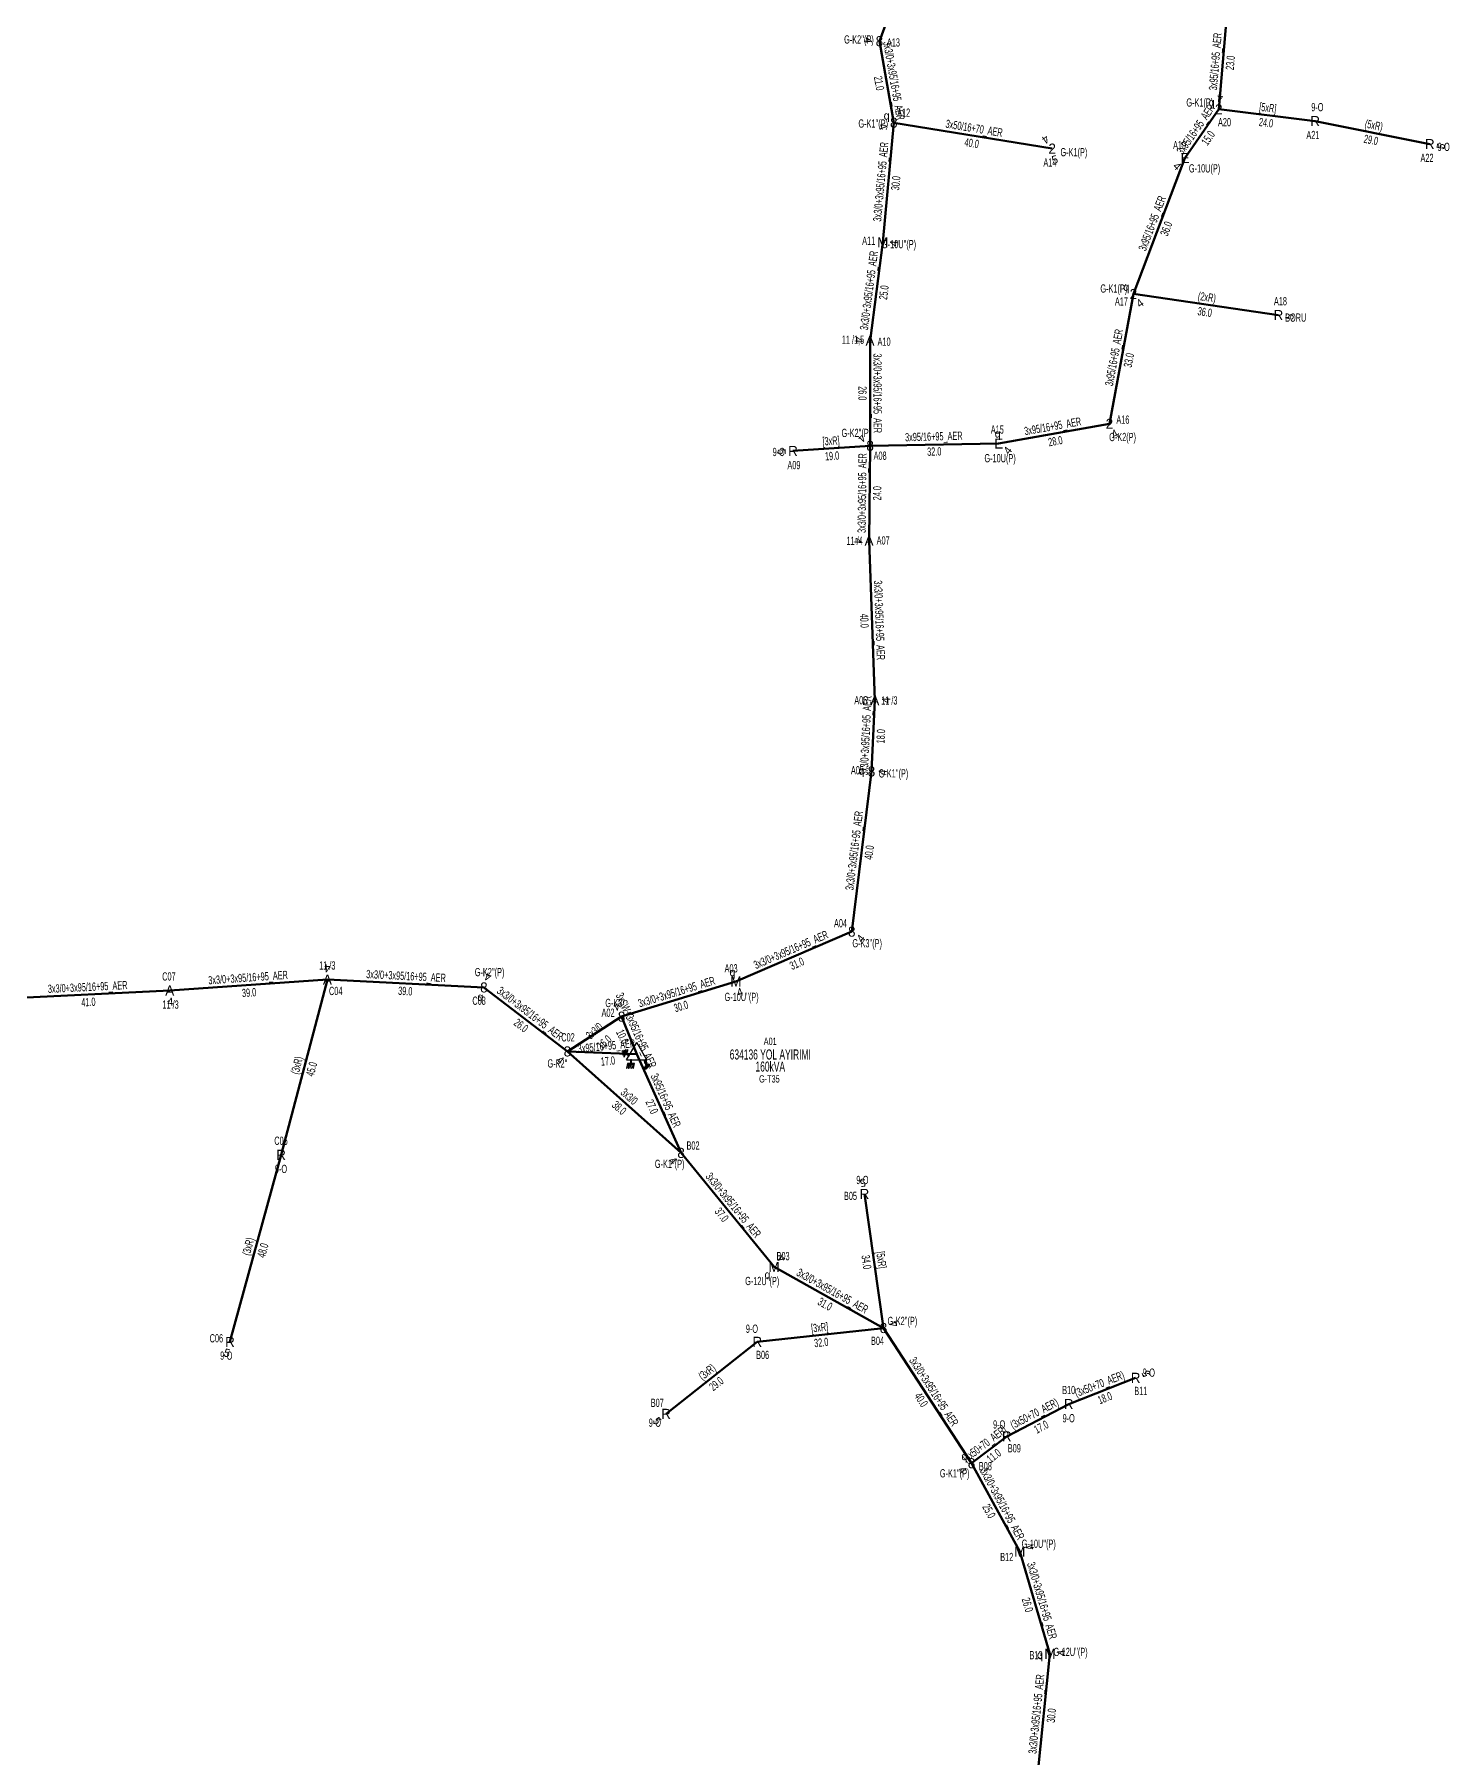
# Model space of a CAD drawing. Header units: millimetres. Extents: x 367507 to 373457, y 4068694 to 4074327.
# Drawn here: x 369169.6 to 369520.7, y 4071104.5 to 4071532.4 of the extents above; entities that cross this region are included whole.
import ezdxf
from ezdxf.enums import TextEntityAlignment as Align

# ---------------------------------------------------------------- set-up
doc = ezdxf.new("R2010")
doc.units = ezdxf.units.MM
for name, color, linetype, lineweight in [('DIREK_AG_MEVCUT', 120, 'Continuous', 25), ('DIREK_AG_YENI', 108, 'Continuous', 25), ('DIREK_OG_MEVCUT', 16, 'Continuous', 25), ('DIREK_OG_YENI', 10, 'Continuous', 25), ('HAT_AG_HAVAI_BYSK', 3, 'Continuous', 50), ('HAT_AG_HAVAI_MEVCUT', 126, 'Continuous', 50), ('HAT_AG_HAVAI_YENI', 3, 'Continuous', 50), ('HAT_OG_HAVAI_YENI', 1, 'Continuous', 70), ('TRAFO_MEVCUT', 5, 'Continuous', 30), ('TRAFO_TADILAT_BYSK', 5, 'Continuous', 30)]:
    doc.layers.add(name, color=color, linetype=linetype, lineweight=lineweight)
doc.styles.add('Direk', font='B_CAD')
doc.styles.get("Standard").update_dxf_attribs({"font": 'Arial'})

# ---------------------------------------------------------------- blocks, each defined once
blk = doc.blocks.new('MEV_DIREK')
h = blk.add_hatch(color=32)
h.paths.add_polyline_path([(-2.14, 0.97), (-2.35, 1.09), (-3.31, -0.55), (-3.09, -0.67), (-2.67, 0.06), (-1.89, -0.39), (-1.79, -0.22), (-2.56, 0.23)])
h.paths.add_polyline_path([(-3.46, -0.17), (-3.33, -0.25), (-2.61, 0.99), (-2.74, 1.06)])
h.paths.add_polyline_path([(-3.54, 0.29), (-3.41, 0.22), (-3.05, 0.82), (-3.18, 0.9)])
h.paths.add_polyline_path([(-3.58, 0.81), (-3.66, 0.68), (-3.53, 0.61), (-3.45, 0.74)])
h.paths.add_polyline_path([(-1.51, -2.34), (-2.26, -2.33), (-2.52, -3.47), (-2.42, -3.47), (-2.21, -2.53), (-1.91, -2.54), (-2.12, -3.47), (-2.02, -3.47), (-1.81, -2.54), (-1.51, -2.54), (-1.72, -3.47), (-1.62, -3.48), (-1.41, -2.54), (-1.11, -2.54), (-1.32, -3.48), (-1.22, -3.48), (-1.01, -2.54), (-0.71, -2.55), (-0.92, -3.48), (-0.82, -3.48), (-0.56, -2.35), (-1.31, -2.34), (-1.31, -1.44), (-1.51, -1.44)])
at = {"layer": 'TRAFO_MEVCUT'}
for points in [[(2.35, -1.57), (2.12, -1.92), (2.08, -1.44), (1.94, -1.44), (2.01, -2.32), (2.25, -1.96), (2.31, -2.67), (2.1, -2.67), (2.39, -2.87), (2.4, -2.86), (2.64, -2.49), (2.45, -2.63)], [(2.35, -1.57), (2.12, -1.92), (2.08, -1.44), (1.94, -1.44), (2.01, -2.32), (2.25, -1.96), (2.31, -2.67), (2.1, -2.67), (2.39, -2.87), (1.98, -3.19), (2.2, -3.79), (2.26, -3.74), (2.08, -3.26), (2.26, -3.13), (2.44, -3.6), (2.49, -3.56), (2.32, -3.08), (2.49, -2.94), (2.67, -3.42), (2.73, -3.38), (2.55, -2.9), (2.73, -2.76), (2.91, -3.24), (2.97, -3.2), (2.79, -2.72), (2.97, -2.58), (3.15, -3.06), (3.21, -3.01), (2.98, -2.42), (2.4, -2.86), (2.64, -2.49), (2.45, -2.63)], [(2.97, -2.58), (3.15, -3.06), (3.21, -3.01), (2.98, -2.42), (2.4, -2.86), (2.64, -2.49), (2.45, -2.63), (2.35, -1.57), (2.12, -1.92), (2.08, -1.44), (1.94, -1.44), (2.01, -2.32), (2.25, -1.96), (2.31, -2.67), (2.1, -2.67), (2.39, -2.87), (1.98, -3.19), (2.2, -3.79), (2.26, -3.74), (2.08, -3.26), (2.26, -3.13), (2.44, -3.6), (2.49, -3.56), (2.32, -3.08), (2.49, -2.94), (2.67, -3.42), (2.73, -3.38), (2.55, -2.9), (2.73, -2.76), (2.91, -3.24), (2.97, -3.2), (2.79, -2.72)]]:
    blk.add_hatch(color=32, dxfattribs=at).paths.add_polyline_path(points)
at = {"layer": 'TRAFO_MEVCUT', "linetype": 'Continuous'}
for p, q in [((-2.5, -1.44), (0, 2.89)), ((2.5, -1.44), (0, 2.89)), ((-2.5, -1.44), (2.5, -1.44))]:
    blk.add_line(p, q, dxfattribs=at)
at = {"layer": 'TRAFO_MEVCUT', "color": 32, "flags": 128}
blk.add_lwpolyline([(1.94, -1.44), (2.08, -1.44), (2.12, -1.92), (2.35, -1.57), (2.45, -2.63), (2.64, -2.49), (2.4, -2.86), (2.98, -2.42), (3.21, -3.01), (3.15, -3.06), (2.97, -2.58), (2.79, -2.72), (2.97, -3.2), (2.91, -3.24), (2.73, -2.76), (2.55, -2.9), (2.73, -3.38), (2.67, -3.42), (2.49, -2.94), (2.32, -3.08), (2.49, -3.56), (2.44, -3.6), (2.26, -3.13), (2.08, -3.26), (2.26, -3.74), (2.2, -3.79), (1.98, -3.19), (2.39, -2.87), (2.1, -2.67), (2.31, -2.67), (2.25, -1.96), (2.01, -2.32), (1.94, -1.44)], dxfattribs=at)
at = {"layer": 'TRAFO_TADILAT_BYSK', "color": 32, "flags": 128}
for points in [[(-3.53, 0.61), (-3.45, 0.74), (-3.58, 0.81), (-3.66, 0.68), (-3.53, 0.61)], [(-3.41, 0.22), (-3.05, 0.82), (-3.18, 0.9), (-3.54, 0.29), (-3.41, 0.22)], [(-3.33, -0.25), (-2.61, 0.99), (-2.74, 1.06), (-3.46, -0.17), (-3.33, -0.25)], [(-1.79, -0.22), (-2.56, 0.23), (-2.14, 0.97), (-2.35, 1.09), (-3.31, -0.55), (-3.09, -0.67), (-2.67, 0.06), (-1.89, -0.39), (-1.79, -0.22)], [(-1.31, -1.44), (-1.51, -1.44), (-1.51, -2.34), (-2.26, -2.33), (-2.52, -3.47), (-2.42, -3.47), (-2.21, -2.53), (-1.91, -2.54), (-2.12, -3.47), (-2.02, -3.47), (-1.81, -2.54), (-1.51, -2.54), (-1.72, -3.47), (-1.62, -3.48), (-1.41, -2.54), (-1.11, -2.54), (-1.32, -3.48), (-1.22, -3.48), (-1.01, -2.54), (-0.71, -2.55), (-0.92, -3.48), (-0.82, -3.48), (-0.56, -2.35), (-1.31, -2.34), (-1.31, -1.44)]]:
    blk.add_lwpolyline(points, dxfattribs=at)

msp = doc.modelspace()

# ---------------------------------------------------------------- linework, layer by layer
at = {"layer": 'HAT_AG_HAVAI_BYSK'}
for p, q in [((369487.54, 4071510.85), (369463.615575, 4071513.773876)), ((369357.89, 4071428.92), (369377.042, 4071430.221)), ((369375.63, 4071244.42), (369380.384, 4071211.117)), ((369349.03, 4071207.69), (369380.384, 4071211.117)), ((369410.98, 4071184.21), (369402.237245, 4071177.539497))]:
    msp.add_line(p, q, dxfattribs=at)
at = {"layer": 'HAT_AG_HAVAI_MEVCUT'}
for p, q in [((369516.01, 4071505.14), (369487.54, 4071510.85)), ((369478.43, 4071462.67), (369442.411, 4071467.909)), ((369242.29, 4071297.65), (369230.77, 4071254.13)), ((369218.1, 4071207.65), (369230.77, 4071254.13)), ((369326.37, 4071189.8), (369349.03, 4071207.69)), ((369426.35, 4071192.23), (369442.97, 4071198.75)), ((369426.35, 4071192.23), (369410.98, 4071184.21))]:
    msp.add_line(p, q, dxfattribs=at)
at = {"layer": 'HAT_AG_HAVAI_YENI'}
for p, q in [((369463.615575, 4071513.773876), (369465.60049, 4071537.181101)), ((369455.23, 4071501.669), (369463.615575, 4071513.773876)), ((369382.917, 4071510.452), (369422.251442, 4071504.016128)), ((369442.411, 4071467.909), (369455.23, 4071501.669)), ((369436.468, 4071435.679), (369442.411, 4071467.909)), ((369408.963, 4071430.769), (369436.468, 4071435.679)), ((369377.042, 4071430.221), (369408.963, 4071430.769)), ((369301.882, 4071279.811), (369319.08, 4071279.12)), ((369330.104, 4071254.604), (369319.08, 4071279.12))]:
    msp.add_line(p, q, dxfattribs=at)
at = {"layer": 'HAT_OG_HAVAI_YENI'}
for p, q in [((369379.344, 4071530.685), (369388.164, 4071554.991)), ((369382.917, 4071510.452), (369379.344, 4071530.685)), ((369380.17, 4071480.75), (369382.917, 4071510.452)), ((369377.02, 4071456.3), (369380.17, 4071480.75)), ((369377.02, 4071456.3), (369377.042, 4071430.221)), ((369376.78, 4071406.66), (369377.042, 4071430.221)), ((369376.78, 4071406.66), (369378.23, 4071367)), ((369378.23, 4071367), (369377.382, 4071349.328)), ((369372.489, 4071309.549), (369377.382, 4071349.328)), ((369343.733, 4071297.165), (369372.489, 4071309.549)), ((369162.56, 4071292.96), (369203.14, 4071294.94)), ((369242.29, 4071297.65), (369203.14, 4071294.94)), ((369242.29, 4071297.65), (369281.159, 4071295.7)), ((369301.882, 4071279.811), (369281.159, 4071295.7)), ((369315.339, 4071288.443), (369343.733, 4071297.165)), ((369301.882, 4071279.811), (369315.339, 4071288.443)), ((369315.339, 4071288.443), (369319.08, 4071279.12)), ((369330.104, 4071254.604), (369301.882, 4071279.811)), ((369330.104, 4071254.604), (369353.180388, 4071226.299436)), ((369380.384, 4071211.117), (369353.180388, 4071226.299436)), ((369380.384, 4071211.117), (369402.237245, 4071177.539497)), ((369402.237245, 4071177.539497), (369414.198186, 4071155.595044)), ((369421.705385, 4071130.206801), (369414.198186, 4071155.595044)), ((369418.646, 4071099.927), (369421.705385, 4071130.206801))]:
    msp.add_line(p, q, dxfattribs=at)

# ---------------------------------------------------------------- block references
at = {"layer": 'TRAFO_MEVCUT', "linetype": 'ByBlock'}
msp.add_blockref('MEV_DIREK', (369319.08, 4071279.12), dxfattribs=at)

# ---------------------------------------------------------------- texts
at = {"layer": 'DIREK_AG_MEVCUT', "linetype": 'ByBlock', "width": 0.53}
for s, p in [('9-O', (369488.097688, 4071514.310753)), ('A21', (369486.983171, 4071507.394578)), ('9-O', (369519.474291, 4071504.445195)), ('A22', (369515.321739, 4071501.708339)), ('A18', (369478.933777, 4071466.133554)), ('BORU', (369482.718465, 4071462.046238)), ('9-O', (369354.364261, 4071428.680496)), ('A09', (369358.127209, 4071425.428048)), ('C05', (369230.77, 4071257.63)), ('9-O', (369230.77, 4071250.63)), ('9-O', (369375.134712, 4071247.889624)), ('B05', (369372.165125, 4071243.925389)), ('C06', (369214.723209, 4071208.570481)), ('9-O', (369347.699047, 4071210.940962)), ('9-O', (369217.177172, 4071204.264597)), ('B06', (369350.35608, 4071204.45094)), ('9-O', (369446.257665, 4071200.039746)), ('B10', (369426.35, 4071195.73)), ('B11', (369444.248206, 4071195.491751)), ('B07', (369324.201206, 4071192.547059)), ('9-O', (369323.602032, 4071187.614698)), ('9-O', (369409.092306, 4071187.17891)), ('9-O', (369426.35, 4071188.73)), ('B09', (369412.857923, 4071181.256459))]:
    msp.add_text(s, height=2.05, dxfattribs=at).set_placement(p, align=Align.MIDDLE_CENTER)
at = {"layer": 'DIREK_AG_MEVCUT', "linetype": 'ByBlock', "style": 'Direk'}
for p in [(369487.54, 4071510.85), (369516.01, 4071505.14), (369478.43, 4071462.67), (369357.89, 4071428.92), (369230.77, 4071254.13), (369375.63, 4071244.42), (369218.1, 4071207.65), (369349.03, 4071207.69), (369442.97, 4071198.75), (369426.35, 4071192.23), (369326.37, 4071189.8), (369410.98, 4071184.21)]:
    msp.add_text('R', height=2.5, dxfattribs=at).set_placement(p, align=Align.MIDDLE_CENTER)
at = {"layer": 'DIREK_AG_MEVCUT', "color": 32, "style": 'Direk'}
for rotation, p in [(438.659109, (369518.755329, 4071504.589391)), (441.724305, (369481.200843, 4071462.266978)), (273.886146, (369355.096438, 4071428.730233)), (548.124081, (369375.234312, 4071247.1919)), (344.752183, (369217.363616, 4071204.948567)), (471.419999, (369445.5766, 4071199.772565)), (308.290983, (369324.172353, 4071188.064965))]:
    msp.add_text('5', height=2, rotation=rotation, dxfattribs=at).set_placement(p, align=Align.MIDDLE_CENTER)
at = {"layer": 'DIREK_AG_YENI', "color": 32, "style": 'Direk'}
for s, rotation, p in [('4', 534.092611, (369463.903753, 4071516.559007)), ('4', 575.707648, (369420.617223, 4071506.289744)), ('5', 373.207649, (369422.891188, 4071501.290193)), ('4', 315.882841, (369453.280842, 4071499.65883)), ('4', 395.638348, (369444.042468, 4071465.633409)), ('4', 387.479169, (369437.759993, 4071433.1949)), ('4', 412.836951, (369411.194375, 4071429.077561))]:
    msp.add_text(s, height=2, rotation=rotation, dxfattribs=at).set_placement(p, align=Align.MIDDLE_CENTER)
at = {"layer": 'DIREK_AG_YENI', "width": 0.53}
for s, p in [('G-K1(P)', (369458.900836, 4071515.469385)), ('A20', (369465.048083, 4071510.580458)), ('A19', (369453.887339, 4071504.901222)), ('A14', (369421.686289, 4071500.562058)), ('G-K1(P)', (369427.642714, 4071503.134012)), ('G-10U(P)', (369460.090367, 4071499.111605)), ('G-K1(P)', (369437.551586, 4071469.267595)), ('A17', (369439.441739, 4071466.056032)), ('A16', (369439.811571, 4071436.713666)), ('A15', (369408.624349, 4071434.252578)), ('G-K2(P)', (369439.733768, 4071432.394587)), ('G-10U(P)', (369409.316709, 4071427.130524))]:
    msp.add_text(s, height=2.05, dxfattribs=at).set_placement(p, align=Align.MIDDLE_CENTER)
at = {"layer": 'DIREK_AG_YENI', "color": 4, "style": 'Direk'}
for p in [(369461.847808, 4071515.541643), (369440.643233, 4071469.676767), (369408.721107, 4071433.25727)]:
    msp.add_text('q', height=2, dxfattribs=at).set_placement(p, align=Align.MIDDLE_CENTER)
at = {"layer": 'DIREK_AG_YENI', "style": 'Direk'}
for s, p in [('2', (369463.615575, 4071513.773876)), ('2', (369422.251442, 4071504.016128)), ('E', (369455.23, 4071501.669)), ('2', (369442.411, 4071467.909)), ('2', (369436.468, 4071435.679)), ('E', (369408.963, 4071430.769))]:
    msp.add_text(s, height=2.5, dxfattribs=at).set_placement(p, align=Align.MIDDLE_CENTER)
at = {"layer": 'DIREK_OG_MEVCUT', "linetype": 'ByBlock', "width": 0.53}
for s, p in [('11 /1,5', (369372.802359, 4071456.568784)), ('A10', (369380.512914, 4071456.077402)), ('11 /4', (369373.191859, 4071406.614384)), ('A07', (369380.279717, 4071406.704492)), ('A06', (369374.730057, 4071367.019957)), ('11 /3', (369381.820583, 4071366.979526)), ('C07', (369202.933856, 4071298.433924)), ('11 /3', (369242.25677, 4071301.150703)), ('C04', (369244.354691, 4071294.823863)), ('11 /3', (369203.346458, 4071291.440747))]:
    msp.add_text(s, height=2.05, dxfattribs=at).set_placement(p, align=Align.MIDDLE_CENTER)
at = {"layer": 'DIREK_OG_MEVCUT', "linetype": 'ByBlock', "style": 'Direk'}
for p in [(369377.02, 4071456.3), (369376.78, 4071406.66), (369378.23, 4071367), (369242.29, 4071297.65), (369203.14, 4071294.94)]:
    msp.add_text('A', height=2.5, dxfattribs=at).set_placement(p, align=Align.MIDDLE_CENTER)
at = {"layer": 'DIREK_OG_MEVCUT', "color": 32, "linetype": 'ByBlock', "style": 'Direk'}
for rotation, p in [(266.353554, (369374.225669, 4071456.478079)), (270.728369, (369373.980226, 4071406.624406)), (449.673292, (369381.029954, 4071366.984034)), (180.543858, (369242.263422, 4071300.449874)), (363.376571, (369203.304915, 4071292.144861))]:
    msp.add_text('4', height=2, rotation=rotation, dxfattribs=at).set_placement(p, align=Align.MIDDLE_CENTER)
at = {"layer": 'DIREK_OG_YENI', "width": 0.53}
for s, p in [("G-K2''(P)", (369374.26215, 4071531.126464)), ('A13', (369382.830868, 4071530.382093)), ('A12', (369385.376222, 4071512.942427)), ("G-K1''(P)", (369377.815701, 4071510.241279)), ('A11', (369376.691221, 4071481.134836)), ("G-10U''(P)", (369384.228844, 4071480.300995)), ("G-K2''(P)", (369373.624985, 4071433.411073)), ('A08', (369379.524344, 4071427.753619)), ('A05', (369373.894686, 4071349.625732)), ("G-K1''(P)", (369382.843675, 4071348.861705)), ('A04', (369369.688507, 4071311.648343)), ("G-K3''(P)", (369376.318347, 4071306.678394)), ("G-K2''(P)", (369282.557285, 4071299.505489)), ('A03', (369342.525164, 4071300.449986)), ('C03', (369279.951873, 4071292.414754)), ('A02', (369311.978355, 4071289.420785)), ("G-K3''", (369313.762744, 4071291.84233)), ("G-10U''(P)", (369345.13752, 4071293.345086)), ('C02', (369302.028577, 4071283.307929)), ("G-K2''", (369299.411053, 4071276.826725)), ('B02', (369333.08181, 4071256.443197)), ("G-K1''(P)", (369327.267233, 4071251.892191)), ('B03', (369355.429585, 4071228.981061)), ("G-12U''(P)", (369350.249153, 4071222.804644)), ("G-K2''(P)", (369385.068662, 4071212.876979)), ('B04', (369378.885348, 4071207.954083)), ("G-K1''(P)", (369398.04661, 4071175.038893)), ('B08', (369405.660352, 4071176.809881)), ("G-10U''(P)", (369418.917484, 4071157.553005)), ('B12', (369410.965375, 4071154.253802)), ('B13', (369418.220641, 4071129.880362)), ("G-12U''(P)", (369426.827305, 4071130.686605))]:
    msp.add_text(s, height=2.05, dxfattribs=at).set_placement(p, align=Align.MIDDLE_CENTER)
at = {"layer": 'DIREK_OG_YENI', "color": 32, "style": 'Direk'}
for rotation, p in [(265.035139, (369376.554506, 4071530.927325)), (289.858005, (369380.283495, 4071509.500867)), (443.687393, (369382.953023, 4071480.442132)), (226.96724, (369374.995302, 4071432.131766)), (445.12016, (369380.171851, 4071349.089814)), (413.143546, (369374.729394, 4071307.869526)), (159.824702, (369282.124702, 4071298.328197)), (380.187648, (369344.699268, 4071294.537011)), (204.876974, (369314.16112, 4071290.983197)), (320.375609, (369300.096295, 4071277.654323)), (313.709873, (369328.080025, 4071252.66918)), (140.011961, (369354.979746, 4071228.444736)), (110.590682, (369383.005127, 4071212.10173)), (306.796414, (369399.995092, 4071175.862371)), (112.53278, (369416.784435, 4071156.668038)), (95.351654, (369424.49318, 4071130.467952))]:
    msp.add_text('4', height=2, rotation=rotation, dxfattribs=at).set_placement(p, align=Align.MIDDLE_CENTER)
at = {"layer": 'DIREK_OG_YENI', "style": 'Direk'}
for s, p in [('8', (369379.344, 4071530.685)), ('8', (369382.917, 4071510.452)), ('M', (369380.17, 4071480.75)), ('8', (369377.042, 4071430.221)), ('8', (369377.382, 4071349.328)), ('8', (369372.489, 4071309.549)), ('8', (369281.159, 4071295.7)), ('M', (369343.733, 4071297.165)), ('8', (369315.339, 4071288.443)), ('8', (369301.882, 4071279.811)), ('8', (369330.104, 4071254.604)), ('M', (369353.180388, 4071226.299436)), ('8', (369380.384, 4071211.117)), ('8', (369402.237245, 4071177.539497)), ('M', (369414.198186, 4071155.595044)), ('M', (369421.705385, 4071130.206801))]:
    msp.add_text(s, height=2.5, dxfattribs=at).set_placement(p, align=Align.MIDDLE_CENTER)
at = {"layer": 'DIREK_OG_YENI', "color": 4, "style": 'Direk'}
for p in [(369381.149233, 4071512.219767), (369374.891062, 4071349.540666), (369342.87026, 4071299.511419), (369280.296766, 4071293.353395), (369351.573819, 4071224.383989), (369400.469478, 4071179.307264), (369419.216282, 4071129.97363)]:
    msp.add_text('q', height=2, dxfattribs=at).set_placement(p, align=Align.MIDDLE_CENTER)
at = {"layer": 'HAT_AG_HAVAI_BYSK', "lineweight": 30, "width": 0.53}
for s, rotation, p in [('[5xR]', 353.032263, (369475.680901, 4071513.155661, 184731.807787)), ('[3xR]', 3.886146, (369367.408392, 4071430.418546, 184688.521)), ('[5xR]', 278.124081, (369378.84847, 4071227.88862, 184690.192)), ('[3xR]', 6.237682, (369364.614645, 4071210.248468, 184690.192)), ('[3x50+70_AER]', 397.342724, (369406.093028, 4071181.550517, 184701.118622))]:
    msp.add_text(s, height=2.05, rotation=rotation, dxfattribs=at).set_placement(p, align=Align.CENTER)
for s, rotation, p in [('24.0', 353.032263, (369475.474674, 4071511.468216, 184731.807787)), ('19.0', 3.886146, (369367.523608, 4071428.722454, 184688.521)), ('34.0', 278.124081, (369377.16553, 4071227.64838, 184690.192)), ('32.0', 6.237682, (369364.799355, 4071208.558532, 184690.192)), ('11.0', 397.342724, (369407.124217, 4071180.19898, 184701.118622))]:
    msp.add_text(s, height=2.05, rotation=rotation, dxfattribs=at).set_placement(p, align=Align.TOP_CENTER)
at = {"layer": 'HAT_AG_HAVAI_MEVCUT', "lineweight": 30, "width": 0.53}
for s, rotation, p in [('(5xR)', 348.659109, (369501.942149, 4071508.828403, 184743.77)), ('(2xR)', 351.724305, (369460.542846, 4071466.130649, 184721.2055)), ('(3xR)', 435.17352, (369235.708301, 4071276.107509, 184615.385)), ('(3xR)', 74.752183, (369223.614922, 4071231.113545, 184615.385)), ('(3xR)', 38.290983, (369337.173293, 4071199.412143, 184674.515)), ('(3x50+70_AER)', 21.419999, (369434.349579, 4071196.281289, 184721.485)), ('(3x50+70_AER)', 387.555359, (369418.271785, 4071188.97358, 184705.49))]:
    msp.add_text(s, height=2.05, rotation=rotation, dxfattribs=at).set_placement(p, align=Align.CENTER)
for s, rotation, p in [('29.0', 348.659109, (369501.607851, 4071507.161597, 184743.77)), ('36.0', 351.724305, (369460.298154, 4071464.448351, 184721.2055)), ('45.0', 435.17352, (369237.351699, 4071275.672491, 184615.385)), ('48.0', 74.752183, (369225.255078, 4071230.666455, 184615.385)), ('29.0', 38.290983, (369338.226707, 4071198.077857, 184674.515)), ('18.0', 21.419999, (369434.970421, 4071194.698711, 184721.485)), ('17.0', 387.555359, (369419.058215, 4071187.46642, 184705.49))]:
    msp.add_text(s, height=2.05, rotation=rotation, dxfattribs=at).set_placement(p, align=Align.TOP_CENTER)
at = {"layer": 'HAT_AG_HAVAI_YENI', "lineweight": 30, "width": 0.53}
for s, rotation, p in [('3x95/16+95_AER', 85.152957, (369463.761072, 4071525.54931, 184732.800245)), ('3x95/16+95_AER', 55.287969, (369458.724067, 4071508.205472, 184731.807787)), ('3x50/16+70_AER', 350.707647, (369402.721472, 4071508.07291, 184711.125721)), ('3x95/16+95_AER', 69.207744, (369448.025857, 4071485.090734, 184727.615)), ('3x95/16+95_AER', 79.55239, (369438.603592, 4071451.948136, 184721.2055)), ('3x95/16+95_AER', 10.121427, (369422.566125, 4071434.060772, 184718.234)), ('3x95/16+95_AER', 1.588784, (369392.893625, 4071431.511334)), ('3x95/16+95_AER', 365.739427, (369311.665911, 4071280.153711)), ('3x95/16+95_AER', 294.211806, (369325.36723, 4071267.210594, 184659.54))]:
    msp.add_text(s, height=2.05, rotation=rotation, dxfattribs=at).set_placement(p, align=Align.CENTER)
for s, rotation, p in [('23.0', 85.152957, (369465.454992, 4071525.405667, 184732.800245)), ('40.0', 350.707647, (369402.446969, 4071506.395219, 184711.125721)), ('15.0', 55.287969, (369460.121508, 4071507.237404, 184731.807787)), ('36.0', 69.207744, (369449.615143, 4071484.487266, 184727.615)), ('33.0', 79.55239, (369440.275408, 4071451.639864, 184721.2055)), ('28.0', 10.121427, (369422.864875, 4071432.387228, 184718.234)), ('32.0', 1.588784, (369392.940759, 4071429.811987)), ('17.0', 365.739427, (369311.835918, 4071278.462233)), ('27.0', 294.211806, (369323.81677, 4071266.513406, 184659.54))]:
    msp.add_text(s, height=2.05, rotation=rotation, dxfattribs=at).set_placement(p, align=Align.TOP_CENTER)
at = {"layer": 'HAT_OG_HAVAI_YENI', "lineweight": 30, "width": 0.53}
for s, rotation, p in [('3x3/0+3x95/16+95_AER', 280.014765, (369381.967549, 4071520.716317, 184689.672)), ('3x3/0+3x95/16+95_AER', 84.716011, (369380.697112, 4071495.679278, 184691.4585)), ('3x3/0+3x95/16+95_AER', 82.658774, (369377.751968, 4071468.633612, 184690.085)), ('3x3/0+3x95/16+95_AER', 270.048334, (369377.881, 4071443.261217, 184688.521)), ('3x3/0+3x95/16+95_AER', 89.362893, (369376.061053, 4071418.449951, 184688.521)), ('3x3/0+3x95/16+95_AER', 272.093845, (369378.354432, 4071386.861056, 184689.115)), ('3x3/0+3x95/16+95_AER', 447.25274, (369376.956977, 4071358.204741, 184688.691)), ('3x3/0+3x95/16+95_AER', 82.98758, (369374.091858, 4071329.542272, 184688.691)), ('3x3/0+3x95/16+95_AER', 23.299512, (369357.774793, 4071304.137682, 184686.2445)), ('3x3/0+3x95/16+95_AER', 363.959752, (369222.656303, 4071297.142971, 184601.57)), ('3x3/0+3x95/16+95_AER', 357.127964, (369261.76709, 4071297.523932, 184640.5795)), ('3x3/0+3x95/16+95_AER', 2.793389, (369182.808576, 4071294.79899, 184601.57)), ('3x3/0+3x95/16+95_AER', 322.521441, (369292.037695, 4071288.430044, 184640.5795)), ('3x3/0+3x95/16+95_AER', 17.075784, (369329.286409, 4071293.61653, 184671.8665)), ('3xSW+3x95/16+95_AER', 294.692032, (369318.039578, 4071284.60481)), ('3x3/0', 41.855043, (369309.255653, 4071284.134608)), ('3x3/0', 318.229777, (369316.559223, 4071267.841449, 184650.941)), ('3x3/0+3x95/16+95_AER', 309.189968, (369342.300991, 4071240.988828, 184676.590194)), ('3x3/0+3x95/16+95_AER', 330.833953, (369367.196435, 4071219.450447, 184676.590194)), ('3x3/0+3x95/16+95_AER', 303.057284, (369392.023029, 4071194.791904, 184701.118622)), ('3x3/0+3x95/16+95_AER', 298.592829, (369408.964052, 4071166.974065, 184707.099093)), ('3x3/0+3x95/16+95_AER', 286.47273, (369418.766897, 4071143.141948, 184707.099093)), ('3x3/0+3x95/16+95_AER', 84.230577, (369419.329998, 4071115.152347, 184710.852692))]:
    msp.add_text(s, height=2.05, rotation=rotation, dxfattribs=at).set_placement(p, align=Align.CENTER)
for s, rotation, p in [('21.0', 280.014765, (369380.293451, 4071520.420683, 184689.672)), ('30.0', 84.716011, (369382.389888, 4071495.522722, 184691.4585)), ('25.0', 82.658774, (369379.438032, 4071468.416388, 184690.085)), ('26.0', 270.048334, (369376.181, 4071443.259783, 184688.521)), ('24.0', 89.362893, (369377.760947, 4071418.431049, 184688.521)), ('40.0', 272.093845, (369376.655568, 4071386.798944, 184689.115)), ('18.0', 447.25274, (369378.655023, 4071358.123259, 184688.691)), ('40.0', 82.98758, (369375.779142, 4071329.334728, 184688.691)), ('31.0', 23.299512, (369358.447207, 4071302.576318, 184686.2445)), ('39.0', 363.959752, (369222.773697, 4071295.447029, 184601.57)), ('39.0', 357.127964, (369261.68191, 4071295.826068, 184640.5795)), ('41.0', 2.793389, (369182.891424, 4071293.10101, 184601.57)), ('30.0', 17.075784, (369329.785591, 4071291.99147, 184671.8665)), ('26.0', 322.521441, (369291.003305, 4071287.080956, 184640.5795)), ('16.0', 41.855043, (369310.389976, 4071282.868388)), ('10.0', 294.692032, (369316.495015, 4071283.894651)), ('38.0', 318.229777, (369315.426777, 4071266.573551, 184650.941)), ('37.0', 309.189968, (369340.983397, 4071239.914608, 184676.590194)), ('31.0', 330.833953, (369366.367953, 4071217.965989, 184676.590194)), ('40.0', 303.057284, (369390.598216, 4071193.864593, 184701.118622)), ('25.0', 298.592829, (369407.471379, 4071166.160476, 184707.099093)), ('26.0', 286.47273, (369417.136674, 4071142.659898, 184707.099093)), ('30.0', 84.230577, (369421.021387, 4071114.981454, 184710.852692))]:
    msp.add_text(s, height=2.05, rotation=rotation, dxfattribs=at).set_placement(p, align=Align.TOP_CENTER)
at = {"layer": 'TRAFO_MEVCUT', "linetype": 'ByBlock', "width": 0.6}
for s, height, p in [('A01', 1.8, (369352.23825, 4071281.4182)), ('634136 YOL AYIRIMI', 2.5, (369352.258336, 4071277.801974)), ('160kVA', 2.5, (369352.258336, 4071274.801974))]:
    msp.add_text(s, height=height, dxfattribs=at).set_placement(p, align=Align.CENTER)
msp.add_text('G-T35', height=1.8, dxfattribs=at).set_placement((369352.03187, 4071273.885337), align=Align.TOP_CENTER)

doc.saveas('drawing.dxf')
